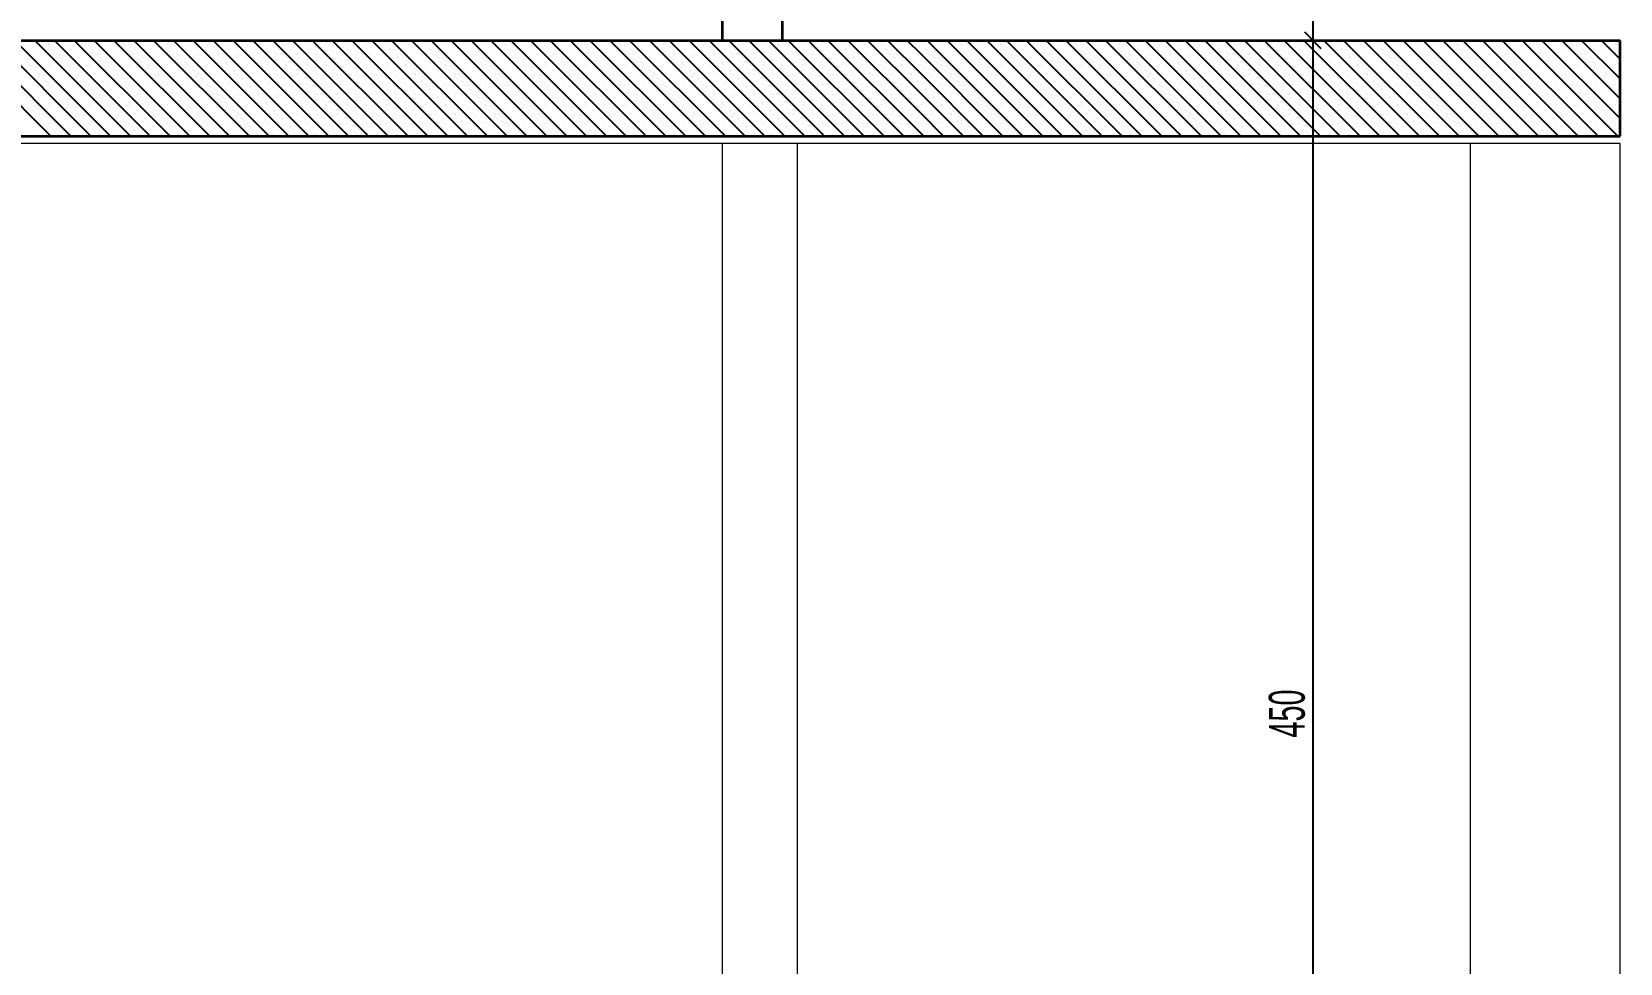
# Model space of a CAD drawing. Header units: inches. Extents: x -7543 to -822, y 102837 to 190349.
# Drawn here: x -828.7612 to -828.655, y 102836.7362 to 102836.7985 of the extents above; entities that cross this region are included whole.
import ezdxf

# ---------------------------------------------------------------- set-up
doc = ezdxf.new("R2010")
doc.units = ezdxf.units.IN
doc.header["$MEASUREMENT"] = 0
doc.layers.get('0').update_dxf_attribs({"lineweight": 25})
doc.layers.add('DUVAR', color=7, linetype='Continuous', lineweight=35, true_color=0xfc4642)
doc.layers.add('KAPI', color=7, linetype='Continuous', lineweight=18, true_color=0xffb360)
for name, color, linetype, lineweight in [('ICOL', 55, 'Continuous', 25), ('SIVA', 150, 'Continuous', 15), ('TARAMA', 8, 'Continuous', 25)]:
    doc.layers.add(name, color=color, linetype=linetype, lineweight=lineweight)
doc.styles.add('OLCU', font='tromand.shx', dxfattribs={"width": 0.6, "height": 12})

# ---------------------------------------------------------------- blocks, each defined once
blk = doc.blocks.new('_Oblique')
at = {"color": 0, "linetype": 'ByBlock', "lineweight": -2}
blk.add_line((-0.5, -0.5), (0.5, 0.5), dxfattribs=at)

msp = doc.modelspace()

# ---------------------------------------------------------------- linework, layer by layer
at = {"layer": 'DUVAR'}
for p, q in [((-828.71102, 102836.79788), (-828.71102, 102836.85148)), ((-828.71502, 102836.79788), (-828.71502, 102836.82487)), ((-828.83102, 102836.79788), (-828.71102, 102836.79788)), ((-828.71102, 102836.79788), (-828.65502, 102836.79788)), ((-828.65502, 102836.79148), (-828.65502, 102836.79788)), ((-828.83052, 102836.79148), (-828.65502, 102836.79148))]:
    msp.add_line(p, q, dxfattribs=at)
at = {"layer": 'ICOL'}
for p, q in [((-828.67557, 102836.85788), (-828.67557, 102836.79788)), ((-828.67557, 102836.79788), (-828.67557, 102836.70788))]:
    msp.add_line(p, q, dxfattribs=at)
at = {"layer": 'ICOL', "color": 53}
msp.add_line((-828.67608, 102836.79788), (-828.67641, 102836.79788), dxfattribs=at)
msp.add_line((-828.67608, 102836.79788), (-828.67641, 102836.79788), dxfattribs=at)
at = {"layer": 'KAPI'}
for p, q in [((-828.71502, 102836.70848), (-828.71502, 102836.79098)), ((-828.71002, 102836.70848), (-828.71002, 102836.79098)), ((-828.66502, 102836.70848), (-828.66502, 102836.79098)), ((-828.65502, 102836.70848), (-828.65502, 102836.79098))]:
    msp.add_line(p, q, dxfattribs=at)
at = {"layer": 'SIVA'}
msp.add_line((-828.65502, 102836.79098), (-828.82502, 102836.79098), dxfattribs=at)
at = {"layer": 'TARAMA'}
for p, q in [((-828.75992, 102836.79148), (-828.76632, 102836.79788)), ((-828.75859, 102836.79148), (-828.76499, 102836.79788)), ((-828.75726, 102836.79148), (-828.76366, 102836.79788)), ((-828.75594, 102836.79148), (-828.76234, 102836.79788)), ((-828.75461, 102836.79148), (-828.76101, 102836.79788)), ((-828.76072, 102836.79693), (-828.76072, 102836.79693)), ((-828.76006, 102836.79759), (-828.76006, 102836.79759)), ((-828.75329, 102836.79148), (-828.75969, 102836.79788)), ((-828.75939, 102836.79693), (-828.75939, 102836.79693)), ((-828.75873, 102836.79759), (-828.75873, 102836.79759)), ((-828.75196, 102836.79148), (-828.75836, 102836.79788)), ((-828.75807, 102836.79693), (-828.75807, 102836.79693)), ((-828.7574, 102836.79759), (-828.7574, 102836.79759)), ((-828.75063, 102836.79148), (-828.75703, 102836.79788)), ((-828.75674, 102836.79693), (-828.75674, 102836.79693)), ((-828.75608, 102836.79759), (-828.75608, 102836.79759)), ((-828.74931, 102836.79148), (-828.75571, 102836.79788)), ((-828.75541, 102836.79693), (-828.75541, 102836.79693)), ((-828.75475, 102836.79759), (-828.75475, 102836.79759)), ((-828.74798, 102836.79148), (-828.75438, 102836.79788)), ((-828.75409, 102836.79693), (-828.75409, 102836.79693)), ((-828.75343, 102836.79759), (-828.75343, 102836.79759)), ((-828.74666, 102836.79148), (-828.75306, 102836.79788)), ((-828.75276, 102836.79693), (-828.75276, 102836.79693)), ((-828.7521, 102836.79759), (-828.7521, 102836.79759)), ((-828.74533, 102836.79148), (-828.75173, 102836.79788)), ((-828.75144, 102836.79693), (-828.75144, 102836.79693)), ((-828.75077, 102836.79759), (-828.75077, 102836.79759)), ((-828.74401, 102836.79148), (-828.75041, 102836.79788)), ((-828.75011, 102836.79693), (-828.75011, 102836.79693)), ((-828.74945, 102836.79759), (-828.74945, 102836.79759)), ((-828.74268, 102836.79148), (-828.74908, 102836.79788)), ((-828.74879, 102836.79693), (-828.74879, 102836.79693)), ((-828.74812, 102836.79759), (-828.74812, 102836.79759)), ((-828.74135, 102836.79148), (-828.74775, 102836.79788)), ((-828.74746, 102836.79693), (-828.74746, 102836.79693)), ((-828.7468, 102836.79759), (-828.7468, 102836.79759)), ((-828.74003, 102836.79148), (-828.74643, 102836.79788)), ((-828.74613, 102836.79693), (-828.74613, 102836.79693)), ((-828.74547, 102836.79759), (-828.74547, 102836.79759)), ((-828.7387, 102836.79148), (-828.7451, 102836.79788)), ((-828.74481, 102836.79693), (-828.74481, 102836.79693)), ((-828.74415, 102836.79759), (-828.74415, 102836.79759)), ((-828.73738, 102836.79148), (-828.74378, 102836.79788)), ((-828.74348, 102836.79693), (-828.74348, 102836.79693)), ((-828.74282, 102836.79759), (-828.74282, 102836.79759)), ((-828.73605, 102836.79148), (-828.74245, 102836.79788)), ((-828.74216, 102836.79693), (-828.74216, 102836.79693)), ((-828.74149, 102836.79759), (-828.74149, 102836.79759)), ((-828.73472, 102836.79148), (-828.74112, 102836.79788)), ((-828.74083, 102836.79693), (-828.74083, 102836.79693)), ((-828.74017, 102836.79759), (-828.74017, 102836.79759)), ((-828.7334, 102836.79148), (-828.7398, 102836.79788)), ((-828.7395, 102836.79693), (-828.7395, 102836.79693)), ((-828.73884, 102836.79759), (-828.73884, 102836.79759)), ((-828.73207, 102836.79148), (-828.73847, 102836.79788)), ((-828.73818, 102836.79693), (-828.73818, 102836.79693)), ((-828.73752, 102836.79759), (-828.73752, 102836.79759)), ((-828.73075, 102836.79148), (-828.73715, 102836.79788)), ((-828.73685, 102836.79693), (-828.73685, 102836.79693)), ((-828.73619, 102836.79759), (-828.73619, 102836.79759)), ((-828.72942, 102836.79148), (-828.73582, 102836.79788)), ((-828.73553, 102836.79693), (-828.73553, 102836.79693)), ((-828.73486, 102836.79759), (-828.73486, 102836.79759)), ((-828.7281, 102836.79148), (-828.7345, 102836.79788)), ((-828.7342, 102836.79693), (-828.7342, 102836.79693)), ((-828.73354, 102836.79759), (-828.73354, 102836.79759)), ((-828.72677, 102836.79148), (-828.73317, 102836.79788)), ((-828.73288, 102836.79693), (-828.73288, 102836.79693)), ((-828.73221, 102836.79759), (-828.73221, 102836.79759)), ((-828.72544, 102836.79148), (-828.73184, 102836.79788)), ((-828.73155, 102836.79693), (-828.73155, 102836.79693)), ((-828.73089, 102836.79759), (-828.73089, 102836.79759)), ((-828.72412, 102836.79148), (-828.73052, 102836.79788)), ((-828.73022, 102836.79693), (-828.73022, 102836.79693)), ((-828.72956, 102836.79759), (-828.72956, 102836.79759)), ((-828.72279, 102836.79148), (-828.72919, 102836.79788)), ((-828.7289, 102836.79693), (-828.7289, 102836.79693)), ((-828.72824, 102836.79759), (-828.72824, 102836.79759)), ((-828.72147, 102836.79148), (-828.72787, 102836.79788)), ((-828.72757, 102836.79693), (-828.72757, 102836.79693)), ((-828.72691, 102836.79759), (-828.72691, 102836.79759)), ((-828.72014, 102836.79148), (-828.72654, 102836.79788)), ((-828.72625, 102836.79693), (-828.72625, 102836.79693)), ((-828.72558, 102836.79759), (-828.72558, 102836.79759)), ((-828.71881, 102836.79148), (-828.72521, 102836.79788)), ((-828.72492, 102836.79693), (-828.72492, 102836.79693)), ((-828.72426, 102836.79759), (-828.72426, 102836.79759)), ((-828.71749, 102836.79148), (-828.72389, 102836.79788)), ((-828.72359, 102836.79693), (-828.72359, 102836.79693)), ((-828.72293, 102836.79759), (-828.72293, 102836.79759)), ((-828.71616, 102836.79148), (-828.72256, 102836.79788)), ((-828.72227, 102836.79693), (-828.72227, 102836.79693)), ((-828.72161, 102836.79759), (-828.72161, 102836.79759)), ((-828.71484, 102836.79148), (-828.72124, 102836.79788)), ((-828.72094, 102836.79693), (-828.72094, 102836.79693)), ((-828.72028, 102836.79759), (-828.72028, 102836.79759)), ((-828.71351, 102836.79148), (-828.71991, 102836.79788)), ((-828.71962, 102836.79693), (-828.71962, 102836.79693)), ((-828.71895, 102836.79759), (-828.71895, 102836.79759)), ((-828.71219, 102836.79148), (-828.71859, 102836.79788)), ((-828.71829, 102836.79693), (-828.71829, 102836.79693)), ((-828.71763, 102836.79759), (-828.71763, 102836.79759)), ((-828.71086, 102836.79148), (-828.71726, 102836.79788)), ((-828.71697, 102836.79693), (-828.71697, 102836.79693)), ((-828.7163, 102836.79759), (-828.7163, 102836.79759)), ((-828.70953, 102836.79148), (-828.71593, 102836.79788)), ((-828.71564, 102836.79693), (-828.71564, 102836.79693)), ((-828.71498, 102836.79759), (-828.71498, 102836.79759)), ((-828.70821, 102836.79148), (-828.71461, 102836.79788)), ((-828.71431, 102836.79693), (-828.71431, 102836.79693)), ((-828.71365, 102836.79759), (-828.71365, 102836.79759)), ((-828.70688, 102836.79148), (-828.71328, 102836.79788)), ((-828.71299, 102836.79693), (-828.71299, 102836.79693)), ((-828.71233, 102836.79759), (-828.71233, 102836.79759)), ((-828.70556, 102836.79148), (-828.71196, 102836.79788)), ((-828.71166, 102836.79693), (-828.71166, 102836.79693)), ((-828.711, 102836.79759), (-828.711, 102836.79759)), ((-828.70423, 102836.79148), (-828.71063, 102836.79788)), ((-828.71034, 102836.79693), (-828.71034, 102836.79693)), ((-828.70967, 102836.79759), (-828.70967, 102836.79759)), ((-828.7029, 102836.79148), (-828.7093, 102836.79788)), ((-828.70901, 102836.79693), (-828.70901, 102836.79693)), ((-828.70835, 102836.79759), (-828.70835, 102836.79759)), ((-828.70173, 102836.79163), (-828.70798, 102836.79788)), ((-828.70768, 102836.79693), (-828.70768, 102836.79693)), ((-828.70702, 102836.79759), (-828.70702, 102836.79759)), ((-828.70173, 102836.79296), (-828.70665, 102836.79788)), ((-828.70636, 102836.79693), (-828.70636, 102836.79693)), ((-828.7057, 102836.79759), (-828.7057, 102836.79759)), ((-828.70173, 102836.79429), (-828.70533, 102836.79788)), ((-828.70503, 102836.79693), (-828.70503, 102836.79693)), ((-828.70437, 102836.79759), (-828.70437, 102836.79759)), ((-828.70173, 102836.79561), (-828.704, 102836.79788)), ((-828.70371, 102836.79693), (-828.70371, 102836.79693)), ((-828.70304, 102836.79759), (-828.70304, 102836.79759)), ((-828.70173, 102836.79694), (-828.70268, 102836.79788)), ((-828.70238, 102836.79693), (-828.70238, 102836.79693)), ((-828.69628, 102836.79148), (-828.70173, 102836.79694)), ((-828.70172, 102836.79759), (-828.70172, 102836.79759)), ((-828.69495, 102836.79148), (-828.70135, 102836.79788)), ((-828.70106, 102836.79693), (-828.70106, 102836.79693)), ((-828.70039, 102836.79759), (-828.70039, 102836.79759)), ((-828.69362, 102836.79148), (-828.70002, 102836.79788)), ((-828.69973, 102836.79693), (-828.69973, 102836.79693)), ((-828.69907, 102836.79759), (-828.69907, 102836.79759)), ((-828.6923, 102836.79148), (-828.6987, 102836.79788)), ((-828.6984, 102836.79693), (-828.6984, 102836.79693)), ((-828.69774, 102836.79759), (-828.69774, 102836.79759)), ((-828.69097, 102836.79148), (-828.69737, 102836.79788)), ((-828.69708, 102836.79693), (-828.69708, 102836.79693)), ((-828.69642, 102836.79759), (-828.69642, 102836.79759)), ((-828.68965, 102836.79148), (-828.69605, 102836.79788)), ((-828.69575, 102836.79693), (-828.69575, 102836.79693)), ((-828.69509, 102836.79759), (-828.69509, 102836.79759)), ((-828.68832, 102836.79148), (-828.69472, 102836.79788)), ((-828.69443, 102836.79693), (-828.69443, 102836.79693)), ((-828.69376, 102836.79759), (-828.69376, 102836.79759)), ((-828.68699, 102836.79148), (-828.69339, 102836.79788)), ((-828.6931, 102836.79693), (-828.6931, 102836.79693)), ((-828.69244, 102836.79759), (-828.69244, 102836.79759)), ((-828.68567, 102836.79148), (-828.69207, 102836.79788)), ((-828.69178, 102836.79693), (-828.69178, 102836.79693)), ((-828.69111, 102836.79759), (-828.69111, 102836.79759)), ((-828.68434, 102836.79148), (-828.69074, 102836.79788)), ((-828.69045, 102836.79693), (-828.69045, 102836.79693)), ((-828.68979, 102836.79759), (-828.68979, 102836.79759)), ((-828.68302, 102836.79148), (-828.68942, 102836.79788)), ((-828.68912, 102836.79693), (-828.68912, 102836.79693)), ((-828.68846, 102836.79759), (-828.68846, 102836.79759)), ((-828.68169, 102836.79148), (-828.68809, 102836.79788)), ((-828.6878, 102836.79693), (-828.6878, 102836.79693)), ((-828.68713, 102836.79759), (-828.68713, 102836.79759)), ((-828.68037, 102836.79148), (-828.68677, 102836.79788)), ((-828.68647, 102836.79693), (-828.68647, 102836.79693)), ((-828.68581, 102836.79759), (-828.68581, 102836.79759)), ((-828.67904, 102836.79148), (-828.68544, 102836.79788)), ((-828.68515, 102836.79693), (-828.68515, 102836.79693)), ((-828.68448, 102836.79759), (-828.68448, 102836.79759)), ((-828.67771, 102836.79148), (-828.68411, 102836.79788)), ((-828.68382, 102836.79693), (-828.68382, 102836.79693)), ((-828.68316, 102836.79759), (-828.68316, 102836.79759)), ((-828.67639, 102836.79148), (-828.68279, 102836.79788)), ((-828.68249, 102836.79693), (-828.68249, 102836.79693)), ((-828.68183, 102836.79759), (-828.68183, 102836.79759)), ((-828.67506, 102836.79148), (-828.68146, 102836.79788)), ((-828.68117, 102836.79693), (-828.68117, 102836.79693)), ((-828.68051, 102836.79759), (-828.68051, 102836.79759)), ((-828.67374, 102836.79148), (-828.68014, 102836.79788)), ((-828.67984, 102836.79693), (-828.67984, 102836.79693)), ((-828.67918, 102836.79759), (-828.67918, 102836.79759)), ((-828.67241, 102836.79148), (-828.67881, 102836.79788)), ((-828.67852, 102836.79693), (-828.67852, 102836.79693)), ((-828.67785, 102836.79759), (-828.67785, 102836.79759)), ((-828.67109, 102836.79148), (-828.67749, 102836.79788)), ((-828.67719, 102836.79693), (-828.67719, 102836.79693)), ((-828.67653, 102836.79759), (-828.67653, 102836.79759)), ((-828.66976, 102836.79148), (-828.67616, 102836.79788)), ((-828.67587, 102836.79693), (-828.67587, 102836.79693)), ((-828.6752, 102836.79759), (-828.6752, 102836.79759)), ((-828.66843, 102836.79148), (-828.67483, 102836.79788)), ((-828.67454, 102836.79693), (-828.67454, 102836.79693)), ((-828.67388, 102836.79759), (-828.67388, 102836.79759)), ((-828.66711, 102836.79148), (-828.67351, 102836.79788)), ((-828.67321, 102836.79693), (-828.67321, 102836.79693)), ((-828.67255, 102836.79759), (-828.67255, 102836.79759)), ((-828.66578, 102836.79148), (-828.67218, 102836.79788)), ((-828.67189, 102836.79693), (-828.67189, 102836.79693)), ((-828.67122, 102836.79759), (-828.67122, 102836.79759)), ((-828.66446, 102836.79148), (-828.67086, 102836.79788)), ((-828.67056, 102836.79693), (-828.67056, 102836.79693)), ((-828.6699, 102836.79759), (-828.6699, 102836.79759)), ((-828.66313, 102836.79148), (-828.66953, 102836.79788)), ((-828.66924, 102836.79693), (-828.66924, 102836.79693)), ((-828.66857, 102836.79759), (-828.66857, 102836.79759)), ((-828.6618, 102836.79148), (-828.6682, 102836.79788)), ((-828.66791, 102836.79693), (-828.66791, 102836.79693)), ((-828.66725, 102836.79759), (-828.66725, 102836.79759)), ((-828.66048, 102836.79148), (-828.66688, 102836.79788)), ((-828.66658, 102836.79693), (-828.66658, 102836.79693)), ((-828.66592, 102836.79759), (-828.66592, 102836.79759)), ((-828.65915, 102836.79148), (-828.66555, 102836.79788)), ((-828.66526, 102836.79693), (-828.66526, 102836.79693)), ((-828.6646, 102836.79759), (-828.6646, 102836.79759)), ((-828.65783, 102836.79148), (-828.66423, 102836.79788)), ((-828.66393, 102836.79693), (-828.66393, 102836.79693)), ((-828.66327, 102836.79759), (-828.66327, 102836.79759)), ((-828.6565, 102836.79148), (-828.6629, 102836.79788)), ((-828.66261, 102836.79693), (-828.66261, 102836.79693)), ((-828.66194, 102836.79759), (-828.66194, 102836.79759)), ((-828.65518, 102836.79148), (-828.66158, 102836.79788)), ((-828.66128, 102836.79693), (-828.66128, 102836.79693)), ((-828.66062, 102836.79759), (-828.66062, 102836.79759)), ((-828.65502, 102836.79265), (-828.66025, 102836.79788)), ((-828.65996, 102836.79693), (-828.65996, 102836.79693)), ((-828.65929, 102836.79759), (-828.65929, 102836.79759)), ((-828.65502, 102836.79398), (-828.65892, 102836.79788)), ((-828.65863, 102836.79693), (-828.65863, 102836.79693)), ((-828.65797, 102836.79759), (-828.65797, 102836.79759)), ((-828.65502, 102836.7953), (-828.6576, 102836.79788)), ((-828.6573, 102836.79693), (-828.6573, 102836.79693)), ((-828.65664, 102836.79759), (-828.65664, 102836.79759)), ((-828.65502, 102836.79663), (-828.65627, 102836.79788)), ((-828.65598, 102836.79693), (-828.65598, 102836.79693)), ((-828.65531, 102836.79759), (-828.65531, 102836.79759)), ((-828.76006, 102836.79626), (-828.76006, 102836.79626)), ((-828.75873, 102836.79626), (-828.75873, 102836.79626)), ((-828.7574, 102836.79626), (-828.7574, 102836.79626)), ((-828.75608, 102836.79626), (-828.75608, 102836.79626)), ((-828.75475, 102836.79626), (-828.75475, 102836.79626)), ((-828.75343, 102836.79626), (-828.75343, 102836.79626)), ((-828.7521, 102836.79626), (-828.7521, 102836.79626)), ((-828.75077, 102836.79626), (-828.75077, 102836.79626)), ((-828.74945, 102836.79626), (-828.74945, 102836.79626)), ((-828.74812, 102836.79626), (-828.74812, 102836.79626)), ((-828.7468, 102836.79626), (-828.7468, 102836.79626)), ((-828.74547, 102836.79626), (-828.74547, 102836.79626)), ((-828.74415, 102836.79626), (-828.74415, 102836.79626)), ((-828.74282, 102836.79626), (-828.74282, 102836.79626)), ((-828.74149, 102836.79626), (-828.74149, 102836.79626)), ((-828.74017, 102836.79626), (-828.74017, 102836.79626)), ((-828.73884, 102836.79626), (-828.73884, 102836.79626)), ((-828.73752, 102836.79626), (-828.73752, 102836.79626)), ((-828.73619, 102836.79626), (-828.73619, 102836.79626)), ((-828.73486, 102836.79626), (-828.73486, 102836.79626)), ((-828.73354, 102836.79626), (-828.73354, 102836.79626)), ((-828.73221, 102836.79626), (-828.73221, 102836.79626)), ((-828.73089, 102836.79626), (-828.73089, 102836.79626)), ((-828.72956, 102836.79626), (-828.72956, 102836.79626)), ((-828.72824, 102836.79626), (-828.72824, 102836.79626)), ((-828.72691, 102836.79626), (-828.72691, 102836.79626)), ((-828.72558, 102836.79626), (-828.72558, 102836.79626)), ((-828.72426, 102836.79626), (-828.72426, 102836.79626)), ((-828.72293, 102836.79626), (-828.72293, 102836.79626)), ((-828.72161, 102836.79626), (-828.72161, 102836.79626)), ((-828.72028, 102836.79626), (-828.72028, 102836.79626)), ((-828.71895, 102836.79626), (-828.71895, 102836.79626)), ((-828.71763, 102836.79626), (-828.71763, 102836.79626)), ((-828.7163, 102836.79626), (-828.7163, 102836.79626)), ((-828.71498, 102836.79626), (-828.71498, 102836.79626)), ((-828.71365, 102836.79626), (-828.71365, 102836.79626)), ((-828.71233, 102836.79626), (-828.71233, 102836.79626)), ((-828.711, 102836.79626), (-828.711, 102836.79626)), ((-828.70967, 102836.79626), (-828.70967, 102836.79626)), ((-828.70835, 102836.79626), (-828.70835, 102836.79626)), ((-828.70702, 102836.79626), (-828.70702, 102836.79626)), ((-828.7057, 102836.79626), (-828.7057, 102836.79626)), ((-828.70437, 102836.79626), (-828.70437, 102836.79626)), ((-828.70304, 102836.79626), (-828.70304, 102836.79626)), ((-828.70172, 102836.79626), (-828.70172, 102836.79626)), ((-828.70039, 102836.79626), (-828.70039, 102836.79626)), ((-828.69907, 102836.79626), (-828.69907, 102836.79626)), ((-828.69774, 102836.79626), (-828.69774, 102836.79626)), ((-828.69642, 102836.79626), (-828.69642, 102836.79626)), ((-828.69509, 102836.79626), (-828.69509, 102836.79626)), ((-828.69376, 102836.79626), (-828.69376, 102836.79626)), ((-828.69244, 102836.79626), (-828.69244, 102836.79626)), ((-828.69111, 102836.79626), (-828.69111, 102836.79626)), ((-828.68979, 102836.79626), (-828.68979, 102836.79626)), ((-828.68846, 102836.79626), (-828.68846, 102836.79626)), ((-828.68713, 102836.79626), (-828.68713, 102836.79626)), ((-828.68581, 102836.79626), (-828.68581, 102836.79626)), ((-828.68448, 102836.79626), (-828.68448, 102836.79626)), ((-828.68316, 102836.79626), (-828.68316, 102836.79626)), ((-828.68183, 102836.79626), (-828.68183, 102836.79626)), ((-828.68051, 102836.79626), (-828.68051, 102836.79626)), ((-828.67918, 102836.79626), (-828.67918, 102836.79626)), ((-828.67785, 102836.79626), (-828.67785, 102836.79626)), ((-828.67653, 102836.79626), (-828.67653, 102836.79626)), ((-828.6752, 102836.79626), (-828.6752, 102836.79626)), ((-828.67388, 102836.79626), (-828.67388, 102836.79626)), ((-828.67255, 102836.79626), (-828.67255, 102836.79626)), ((-828.67122, 102836.79626), (-828.67122, 102836.79626)), ((-828.6699, 102836.79626), (-828.6699, 102836.79626)), ((-828.66857, 102836.79626), (-828.66857, 102836.79626)), ((-828.66725, 102836.79626), (-828.66725, 102836.79626)), ((-828.66592, 102836.79626), (-828.66592, 102836.79626)), ((-828.6646, 102836.79626), (-828.6646, 102836.79626)), ((-828.66327, 102836.79626), (-828.66327, 102836.79626)), ((-828.66194, 102836.79626), (-828.66194, 102836.79626)), ((-828.66062, 102836.79626), (-828.66062, 102836.79626)), ((-828.65929, 102836.79626), (-828.65929, 102836.79626)), ((-828.65797, 102836.79626), (-828.65797, 102836.79626)), ((-828.65664, 102836.79626), (-828.65664, 102836.79626)), ((-828.65531, 102836.79626), (-828.65531, 102836.79626)), ((-828.76072, 102836.7956), (-828.76072, 102836.7956)), ((-828.76006, 102836.79494), (-828.76006, 102836.79494)), ((-828.75939, 102836.7956), (-828.75939, 102836.7956)), ((-828.75873, 102836.79494), (-828.75873, 102836.79494)), ((-828.75807, 102836.7956), (-828.75807, 102836.7956)), ((-828.7574, 102836.79494), (-828.7574, 102836.79494)), ((-828.75674, 102836.7956), (-828.75674, 102836.7956)), ((-828.75608, 102836.79494), (-828.75608, 102836.79494)), ((-828.75541, 102836.7956), (-828.75541, 102836.7956)), ((-828.75475, 102836.79494), (-828.75475, 102836.79494)), ((-828.75409, 102836.7956), (-828.75409, 102836.7956)), ((-828.75343, 102836.79494), (-828.75343, 102836.79494)), ((-828.75276, 102836.7956), (-828.75276, 102836.7956)), ((-828.7521, 102836.79494), (-828.7521, 102836.79494)), ((-828.75144, 102836.7956), (-828.75144, 102836.7956)), ((-828.75077, 102836.79494), (-828.75077, 102836.79494)), ((-828.75011, 102836.7956), (-828.75011, 102836.7956)), ((-828.74945, 102836.79494), (-828.74945, 102836.79494)), ((-828.74879, 102836.7956), (-828.74879, 102836.7956)), ((-828.74812, 102836.79494), (-828.74812, 102836.79494)), ((-828.74746, 102836.7956), (-828.74746, 102836.7956)), ((-828.7468, 102836.79494), (-828.7468, 102836.79494)), ((-828.74613, 102836.7956), (-828.74613, 102836.7956)), ((-828.74547, 102836.79494), (-828.74547, 102836.79494)), ((-828.74481, 102836.7956), (-828.74481, 102836.7956)), ((-828.74415, 102836.79494), (-828.74415, 102836.79494)), ((-828.74348, 102836.7956), (-828.74348, 102836.7956)), ((-828.74282, 102836.79494), (-828.74282, 102836.79494)), ((-828.74216, 102836.7956), (-828.74216, 102836.7956)), ((-828.74149, 102836.79494), (-828.74149, 102836.79494)), ((-828.74083, 102836.7956), (-828.74083, 102836.7956)), ((-828.74017, 102836.79494), (-828.74017, 102836.79494)), ((-828.7395, 102836.7956), (-828.7395, 102836.7956)), ((-828.73884, 102836.79494), (-828.73884, 102836.79494)), ((-828.73818, 102836.7956), (-828.73818, 102836.7956)), ((-828.73752, 102836.79494), (-828.73752, 102836.79494)), ((-828.73685, 102836.7956), (-828.73685, 102836.7956)), ((-828.73619, 102836.79494), (-828.73619, 102836.79494)), ((-828.73553, 102836.7956), (-828.73553, 102836.7956)), ((-828.73486, 102836.79494), (-828.73486, 102836.79494)), ((-828.7342, 102836.7956), (-828.7342, 102836.7956)), ((-828.73354, 102836.79494), (-828.73354, 102836.79494)), ((-828.73288, 102836.7956), (-828.73288, 102836.7956)), ((-828.73221, 102836.79494), (-828.73221, 102836.79494)), ((-828.73155, 102836.7956), (-828.73155, 102836.7956)), ((-828.73089, 102836.79494), (-828.73089, 102836.79494)), ((-828.73022, 102836.7956), (-828.73022, 102836.7956)), ((-828.72956, 102836.79494), (-828.72956, 102836.79494)), ((-828.7289, 102836.7956), (-828.7289, 102836.7956)), ((-828.72824, 102836.79494), (-828.72824, 102836.79494)), ((-828.72757, 102836.7956), (-828.72757, 102836.7956)), ((-828.72691, 102836.79494), (-828.72691, 102836.79494)), ((-828.72625, 102836.7956), (-828.72625, 102836.7956)), ((-828.72558, 102836.79494), (-828.72558, 102836.79494)), ((-828.72492, 102836.7956), (-828.72492, 102836.7956)), ((-828.72426, 102836.79494), (-828.72426, 102836.79494)), ((-828.72359, 102836.7956), (-828.72359, 102836.7956)), ((-828.72293, 102836.79494), (-828.72293, 102836.79494)), ((-828.72227, 102836.7956), (-828.72227, 102836.7956)), ((-828.72161, 102836.79494), (-828.72161, 102836.79494)), ((-828.72094, 102836.7956), (-828.72094, 102836.7956)), ((-828.72028, 102836.79494), (-828.72028, 102836.79494)), ((-828.71962, 102836.7956), (-828.71962, 102836.7956)), ((-828.71895, 102836.79494), (-828.71895, 102836.79494)), ((-828.71829, 102836.7956), (-828.71829, 102836.7956)), ((-828.71763, 102836.79494), (-828.71763, 102836.79494)), ((-828.71697, 102836.7956), (-828.71697, 102836.7956)), ((-828.7163, 102836.79494), (-828.7163, 102836.79494)), ((-828.71564, 102836.7956), (-828.71564, 102836.7956)), ((-828.71498, 102836.79494), (-828.71498, 102836.79494)), ((-828.71431, 102836.7956), (-828.71431, 102836.7956)), ((-828.71365, 102836.79494), (-828.71365, 102836.79494)), ((-828.71299, 102836.7956), (-828.71299, 102836.7956)), ((-828.71233, 102836.79494), (-828.71233, 102836.79494)), ((-828.71166, 102836.7956), (-828.71166, 102836.7956)), ((-828.711, 102836.79494), (-828.711, 102836.79494)), ((-828.71034, 102836.7956), (-828.71034, 102836.7956)), ((-828.70967, 102836.79494), (-828.70967, 102836.79494)), ((-828.70901, 102836.7956), (-828.70901, 102836.7956)), ((-828.70835, 102836.79494), (-828.70835, 102836.79494)), ((-828.70768, 102836.7956), (-828.70768, 102836.7956)), ((-828.70702, 102836.79494), (-828.70702, 102836.79494)), ((-828.70636, 102836.7956), (-828.70636, 102836.7956)), ((-828.7057, 102836.79494), (-828.7057, 102836.79494)), ((-828.70503, 102836.7956), (-828.70503, 102836.7956)), ((-828.70437, 102836.79494), (-828.70437, 102836.79494)), ((-828.70371, 102836.7956), (-828.70371, 102836.7956)), ((-828.70304, 102836.79494), (-828.70304, 102836.79494)), ((-828.70238, 102836.7956), (-828.70238, 102836.7956)), ((-828.6976, 102836.79148), (-828.70173, 102836.79561)), ((-828.70172, 102836.79494), (-828.70172, 102836.79494)), ((-828.70106, 102836.7956), (-828.70106, 102836.7956)), ((-828.70039, 102836.79494), (-828.70039, 102836.79494)), ((-828.69973, 102836.7956), (-828.69973, 102836.7956)), ((-828.69907, 102836.79494), (-828.69907, 102836.79494)), ((-828.6984, 102836.7956), (-828.6984, 102836.7956)), ((-828.69774, 102836.79494), (-828.69774, 102836.79494)), ((-828.69708, 102836.7956), (-828.69708, 102836.7956)), ((-828.69642, 102836.79494), (-828.69642, 102836.79494)), ((-828.69575, 102836.7956), (-828.69575, 102836.7956)), ((-828.69509, 102836.79494), (-828.69509, 102836.79494)), ((-828.69443, 102836.7956), (-828.69443, 102836.7956)), ((-828.69376, 102836.79494), (-828.69376, 102836.79494)), ((-828.6931, 102836.7956), (-828.6931, 102836.7956)), ((-828.69244, 102836.79494), (-828.69244, 102836.79494)), ((-828.69178, 102836.7956), (-828.69178, 102836.7956)), ((-828.69111, 102836.79494), (-828.69111, 102836.79494)), ((-828.69045, 102836.7956), (-828.69045, 102836.7956)), ((-828.68979, 102836.79494), (-828.68979, 102836.79494)), ((-828.68912, 102836.7956), (-828.68912, 102836.7956)), ((-828.68846, 102836.79494), (-828.68846, 102836.79494)), ((-828.6878, 102836.7956), (-828.6878, 102836.7956)), ((-828.68713, 102836.79494), (-828.68713, 102836.79494)), ((-828.68647, 102836.7956), (-828.68647, 102836.7956)), ((-828.68581, 102836.79494), (-828.68581, 102836.79494)), ((-828.68515, 102836.7956), (-828.68515, 102836.7956)), ((-828.68448, 102836.79494), (-828.68448, 102836.79494)), ((-828.68382, 102836.7956), (-828.68382, 102836.7956)), ((-828.68316, 102836.79494), (-828.68316, 102836.79494)), ((-828.68249, 102836.7956), (-828.68249, 102836.7956)), ((-828.68183, 102836.79494), (-828.68183, 102836.79494)), ((-828.68117, 102836.7956), (-828.68117, 102836.7956)), ((-828.68051, 102836.79494), (-828.68051, 102836.79494)), ((-828.67984, 102836.7956), (-828.67984, 102836.7956)), ((-828.67918, 102836.79494), (-828.67918, 102836.79494)), ((-828.67852, 102836.7956), (-828.67852, 102836.7956)), ((-828.67785, 102836.79494), (-828.67785, 102836.79494)), ((-828.67719, 102836.7956), (-828.67719, 102836.7956)), ((-828.67653, 102836.79494), (-828.67653, 102836.79494)), ((-828.67587, 102836.7956), (-828.67587, 102836.7956)), ((-828.6752, 102836.79494), (-828.6752, 102836.79494)), ((-828.67454, 102836.7956), (-828.67454, 102836.7956)), ((-828.67388, 102836.79494), (-828.67388, 102836.79494)), ((-828.67321, 102836.7956), (-828.67321, 102836.7956)), ((-828.67255, 102836.79494), (-828.67255, 102836.79494)), ((-828.67189, 102836.7956), (-828.67189, 102836.7956)), ((-828.67122, 102836.79494), (-828.67122, 102836.79494)), ((-828.67056, 102836.7956), (-828.67056, 102836.7956)), ((-828.6699, 102836.79494), (-828.6699, 102836.79494)), ((-828.66924, 102836.7956), (-828.66924, 102836.7956)), ((-828.66857, 102836.79494), (-828.66857, 102836.79494)), ((-828.66791, 102836.7956), (-828.66791, 102836.7956)), ((-828.66725, 102836.79494), (-828.66725, 102836.79494)), ((-828.66658, 102836.7956), (-828.66658, 102836.7956)), ((-828.66592, 102836.79494), (-828.66592, 102836.79494)), ((-828.66526, 102836.7956), (-828.66526, 102836.7956)), ((-828.6646, 102836.79494), (-828.6646, 102836.79494)), ((-828.66393, 102836.7956), (-828.66393, 102836.7956)), ((-828.66327, 102836.79494), (-828.66327, 102836.79494)), ((-828.66261, 102836.7956), (-828.66261, 102836.7956)), ((-828.66194, 102836.79494), (-828.66194, 102836.79494)), ((-828.66128, 102836.7956), (-828.66128, 102836.7956)), ((-828.66062, 102836.79494), (-828.66062, 102836.79494)), ((-828.65996, 102836.7956), (-828.65996, 102836.7956)), ((-828.65929, 102836.79494), (-828.65929, 102836.79494)), ((-828.65863, 102836.7956), (-828.65863, 102836.7956)), ((-828.65797, 102836.79494), (-828.65797, 102836.79494)), ((-828.6573, 102836.7956), (-828.6573, 102836.7956)), ((-828.65664, 102836.79494), (-828.65664, 102836.79494)), ((-828.65598, 102836.7956), (-828.65598, 102836.7956)), ((-828.65531, 102836.79494), (-828.65531, 102836.79494)), ((-828.76072, 102836.79428), (-828.76072, 102836.79428)), ((-828.75939, 102836.79428), (-828.75939, 102836.79428)), ((-828.75807, 102836.79428), (-828.75807, 102836.79428)), ((-828.75674, 102836.79428), (-828.75674, 102836.79428)), ((-828.75541, 102836.79428), (-828.75541, 102836.79428)), ((-828.75409, 102836.79428), (-828.75409, 102836.79428)), ((-828.75276, 102836.79428), (-828.75276, 102836.79428)), ((-828.75144, 102836.79428), (-828.75144, 102836.79428)), ((-828.75011, 102836.79428), (-828.75011, 102836.79428)), ((-828.74879, 102836.79428), (-828.74879, 102836.79428)), ((-828.74746, 102836.79428), (-828.74746, 102836.79428)), ((-828.74613, 102836.79428), (-828.74613, 102836.79428)), ((-828.74481, 102836.79428), (-828.74481, 102836.79428)), ((-828.74348, 102836.79428), (-828.74348, 102836.79428)), ((-828.74216, 102836.79428), (-828.74216, 102836.79428)), ((-828.74083, 102836.79428), (-828.74083, 102836.79428)), ((-828.7395, 102836.79428), (-828.7395, 102836.79428)), ((-828.73818, 102836.79428), (-828.73818, 102836.79428)), ((-828.73685, 102836.79428), (-828.73685, 102836.79428)), ((-828.73553, 102836.79428), (-828.73553, 102836.79428)), ((-828.7342, 102836.79428), (-828.7342, 102836.79428)), ((-828.73288, 102836.79428), (-828.73288, 102836.79428)), ((-828.73155, 102836.79428), (-828.73155, 102836.79428)), ((-828.73022, 102836.79428), (-828.73022, 102836.79428)), ((-828.7289, 102836.79428), (-828.7289, 102836.79428)), ((-828.72757, 102836.79428), (-828.72757, 102836.79428)), ((-828.72625, 102836.79428), (-828.72625, 102836.79428)), ((-828.72492, 102836.79428), (-828.72492, 102836.79428)), ((-828.72359, 102836.79428), (-828.72359, 102836.79428)), ((-828.72227, 102836.79428), (-828.72227, 102836.79428)), ((-828.72094, 102836.79428), (-828.72094, 102836.79428)), ((-828.71962, 102836.79428), (-828.71962, 102836.79428)), ((-828.71829, 102836.79428), (-828.71829, 102836.79428)), ((-828.71697, 102836.79428), (-828.71697, 102836.79428)), ((-828.71564, 102836.79428), (-828.71564, 102836.79428)), ((-828.71431, 102836.79428), (-828.71431, 102836.79428)), ((-828.71299, 102836.79428), (-828.71299, 102836.79428)), ((-828.71166, 102836.79428), (-828.71166, 102836.79428)), ((-828.71034, 102836.79428), (-828.71034, 102836.79428)), ((-828.70901, 102836.79428), (-828.70901, 102836.79428)), ((-828.70768, 102836.79428), (-828.70768, 102836.79428)), ((-828.70636, 102836.79428), (-828.70636, 102836.79428)), ((-828.70503, 102836.79428), (-828.70503, 102836.79428)), ((-828.70371, 102836.79428), (-828.70371, 102836.79428)), ((-828.70238, 102836.79428), (-828.70238, 102836.79428)), ((-828.69893, 102836.79148), (-828.70173, 102836.79429)), ((-828.70106, 102836.79428), (-828.70106, 102836.79428)), ((-828.69973, 102836.79428), (-828.69973, 102836.79428)), ((-828.6984, 102836.79428), (-828.6984, 102836.79428)), ((-828.69708, 102836.79428), (-828.69708, 102836.79428)), ((-828.69575, 102836.79428), (-828.69575, 102836.79428)), ((-828.69443, 102836.79428), (-828.69443, 102836.79428)), ((-828.6931, 102836.79428), (-828.6931, 102836.79428)), ((-828.69178, 102836.79428), (-828.69178, 102836.79428)), ((-828.69045, 102836.79428), (-828.69045, 102836.79428)), ((-828.68912, 102836.79428), (-828.68912, 102836.79428)), ((-828.6878, 102836.79428), (-828.6878, 102836.79428)), ((-828.68647, 102836.79428), (-828.68647, 102836.79428)), ((-828.68515, 102836.79428), (-828.68515, 102836.79428)), ((-828.68382, 102836.79428), (-828.68382, 102836.79428)), ((-828.68249, 102836.79428), (-828.68249, 102836.79428)), ((-828.68117, 102836.79428), (-828.68117, 102836.79428)), ((-828.67984, 102836.79428), (-828.67984, 102836.79428)), ((-828.67852, 102836.79428), (-828.67852, 102836.79428)), ((-828.67719, 102836.79428), (-828.67719, 102836.79428)), ((-828.67587, 102836.79428), (-828.67587, 102836.79428)), ((-828.67454, 102836.79428), (-828.67454, 102836.79428)), ((-828.67321, 102836.79428), (-828.67321, 102836.79428)), ((-828.67189, 102836.79428), (-828.67189, 102836.79428)), ((-828.67056, 102836.79428), (-828.67056, 102836.79428)), ((-828.66924, 102836.79428), (-828.66924, 102836.79428)), ((-828.66791, 102836.79428), (-828.66791, 102836.79428)), ((-828.66658, 102836.79428), (-828.66658, 102836.79428)), ((-828.66526, 102836.79428), (-828.66526, 102836.79428)), ((-828.66393, 102836.79428), (-828.66393, 102836.79428)), ((-828.66261, 102836.79428), (-828.66261, 102836.79428)), ((-828.66128, 102836.79428), (-828.66128, 102836.79428)), ((-828.65996, 102836.79428), (-828.65996, 102836.79428)), ((-828.65863, 102836.79428), (-828.65863, 102836.79428)), ((-828.6573, 102836.79428), (-828.6573, 102836.79428)), ((-828.65598, 102836.79428), (-828.65598, 102836.79428)), ((-828.76072, 102836.79295), (-828.76072, 102836.79295)), ((-828.76006, 102836.79361), (-828.76006, 102836.79361)), ((-828.75939, 102836.79295), (-828.75939, 102836.79295)), ((-828.75873, 102836.79361), (-828.75873, 102836.79361)), ((-828.75807, 102836.79295), (-828.75807, 102836.79295)), ((-828.7574, 102836.79361), (-828.7574, 102836.79361)), ((-828.75674, 102836.79295), (-828.75674, 102836.79295)), ((-828.75608, 102836.79361), (-828.75608, 102836.79361)), ((-828.75541, 102836.79295), (-828.75541, 102836.79295)), ((-828.75475, 102836.79361), (-828.75475, 102836.79361)), ((-828.75409, 102836.79295), (-828.75409, 102836.79295)), ((-828.75343, 102836.79361), (-828.75343, 102836.79361)), ((-828.75276, 102836.79295), (-828.75276, 102836.79295)), ((-828.7521, 102836.79361), (-828.7521, 102836.79361)), ((-828.75144, 102836.79295), (-828.75144, 102836.79295)), ((-828.75077, 102836.79361), (-828.75077, 102836.79361)), ((-828.75011, 102836.79295), (-828.75011, 102836.79295)), ((-828.74945, 102836.79361), (-828.74945, 102836.79361)), ((-828.74879, 102836.79295), (-828.74879, 102836.79295)), ((-828.74812, 102836.79361), (-828.74812, 102836.79361)), ((-828.74746, 102836.79295), (-828.74746, 102836.79295)), ((-828.7468, 102836.79361), (-828.7468, 102836.79361)), ((-828.74613, 102836.79295), (-828.74613, 102836.79295)), ((-828.74547, 102836.79361), (-828.74547, 102836.79361)), ((-828.74481, 102836.79295), (-828.74481, 102836.79295)), ((-828.74415, 102836.79361), (-828.74415, 102836.79361)), ((-828.74348, 102836.79295), (-828.74348, 102836.79295)), ((-828.74282, 102836.79361), (-828.74282, 102836.79361)), ((-828.74216, 102836.79295), (-828.74216, 102836.79295)), ((-828.74149, 102836.79361), (-828.74149, 102836.79361)), ((-828.74083, 102836.79295), (-828.74083, 102836.79295)), ((-828.74017, 102836.79361), (-828.74017, 102836.79361)), ((-828.7395, 102836.79295), (-828.7395, 102836.79295)), ((-828.73884, 102836.79361), (-828.73884, 102836.79361)), ((-828.73818, 102836.79295), (-828.73818, 102836.79295)), ((-828.73752, 102836.79361), (-828.73752, 102836.79361)), ((-828.73685, 102836.79295), (-828.73685, 102836.79295)), ((-828.73619, 102836.79361), (-828.73619, 102836.79361)), ((-828.73553, 102836.79295), (-828.73553, 102836.79295)), ((-828.73486, 102836.79361), (-828.73486, 102836.79361)), ((-828.7342, 102836.79295), (-828.7342, 102836.79295)), ((-828.73354, 102836.79361), (-828.73354, 102836.79361)), ((-828.73288, 102836.79295), (-828.73288, 102836.79295)), ((-828.73221, 102836.79361), (-828.73221, 102836.79361)), ((-828.73155, 102836.79295), (-828.73155, 102836.79295)), ((-828.73089, 102836.79361), (-828.73089, 102836.79361)), ((-828.73022, 102836.79295), (-828.73022, 102836.79295)), ((-828.72956, 102836.79361), (-828.72956, 102836.79361)), ((-828.7289, 102836.79295), (-828.7289, 102836.79295)), ((-828.72824, 102836.79361), (-828.72824, 102836.79361)), ((-828.72757, 102836.79295), (-828.72757, 102836.79295)), ((-828.72691, 102836.79361), (-828.72691, 102836.79361)), ((-828.72625, 102836.79295), (-828.72625, 102836.79295)), ((-828.72558, 102836.79361), (-828.72558, 102836.79361)), ((-828.72492, 102836.79295), (-828.72492, 102836.79295)), ((-828.72426, 102836.79361), (-828.72426, 102836.79361)), ((-828.72359, 102836.79295), (-828.72359, 102836.79295)), ((-828.72293, 102836.79361), (-828.72293, 102836.79361)), ((-828.72227, 102836.79295), (-828.72227, 102836.79295)), ((-828.72161, 102836.79361), (-828.72161, 102836.79361)), ((-828.72094, 102836.79295), (-828.72094, 102836.79295)), ((-828.72028, 102836.79361), (-828.72028, 102836.79361)), ((-828.71962, 102836.79295), (-828.71962, 102836.79295)), ((-828.71895, 102836.79361), (-828.71895, 102836.79361)), ((-828.71829, 102836.79295), (-828.71829, 102836.79295)), ((-828.71763, 102836.79361), (-828.71763, 102836.79361)), ((-828.71697, 102836.79295), (-828.71697, 102836.79295)), ((-828.7163, 102836.79361), (-828.7163, 102836.79361)), ((-828.71564, 102836.79295), (-828.71564, 102836.79295)), ((-828.71498, 102836.79361), (-828.71498, 102836.79361)), ((-828.71431, 102836.79295), (-828.71431, 102836.79295)), ((-828.71365, 102836.79361), (-828.71365, 102836.79361)), ((-828.71299, 102836.79295), (-828.71299, 102836.79295)), ((-828.71233, 102836.79361), (-828.71233, 102836.79361)), ((-828.71166, 102836.79295), (-828.71166, 102836.79295)), ((-828.711, 102836.79361), (-828.711, 102836.79361)), ((-828.71034, 102836.79295), (-828.71034, 102836.79295)), ((-828.70967, 102836.79361), (-828.70967, 102836.79361)), ((-828.70901, 102836.79295), (-828.70901, 102836.79295)), ((-828.70835, 102836.79361), (-828.70835, 102836.79361)), ((-828.70768, 102836.79295), (-828.70768, 102836.79295)), ((-828.70702, 102836.79361), (-828.70702, 102836.79361)), ((-828.70636, 102836.79295), (-828.70636, 102836.79295)), ((-828.7057, 102836.79361), (-828.7057, 102836.79361)), ((-828.70503, 102836.79295), (-828.70503, 102836.79295)), ((-828.70437, 102836.79361), (-828.70437, 102836.79361)), ((-828.70371, 102836.79295), (-828.70371, 102836.79295)), ((-828.70304, 102836.79361), (-828.70304, 102836.79361)), ((-828.70238, 102836.79295), (-828.70238, 102836.79295)), ((-828.70025, 102836.79148), (-828.70173, 102836.79296)), ((-828.70172, 102836.79361), (-828.70172, 102836.79361)), ((-828.70106, 102836.79295), (-828.70106, 102836.79295)), ((-828.70039, 102836.79361), (-828.70039, 102836.79361)), ((-828.69973, 102836.79295), (-828.69973, 102836.79295)), ((-828.69907, 102836.79361), (-828.69907, 102836.79361)), ((-828.6984, 102836.79295), (-828.6984, 102836.79295)), ((-828.69774, 102836.79361), (-828.69774, 102836.79361)), ((-828.69708, 102836.79295), (-828.69708, 102836.79295)), ((-828.69642, 102836.79361), (-828.69642, 102836.79361)), ((-828.69575, 102836.79295), (-828.69575, 102836.79295)), ((-828.69509, 102836.79361), (-828.69509, 102836.79361)), ((-828.69443, 102836.79295), (-828.69443, 102836.79295)), ((-828.69376, 102836.79361), (-828.69376, 102836.79361)), ((-828.6931, 102836.79295), (-828.6931, 102836.79295)), ((-828.69244, 102836.79361), (-828.69244, 102836.79361)), ((-828.69178, 102836.79295), (-828.69178, 102836.79295)), ((-828.69111, 102836.79361), (-828.69111, 102836.79361)), ((-828.69045, 102836.79295), (-828.69045, 102836.79295)), ((-828.68979, 102836.79361), (-828.68979, 102836.79361)), ((-828.68912, 102836.79295), (-828.68912, 102836.79295)), ((-828.68846, 102836.79361), (-828.68846, 102836.79361)), ((-828.6878, 102836.79295), (-828.6878, 102836.79295)), ((-828.68713, 102836.79361), (-828.68713, 102836.79361)), ((-828.68647, 102836.79295), (-828.68647, 102836.79295)), ((-828.68581, 102836.79361), (-828.68581, 102836.79361)), ((-828.68515, 102836.79295), (-828.68515, 102836.79295)), ((-828.68448, 102836.79361), (-828.68448, 102836.79361)), ((-828.68382, 102836.79295), (-828.68382, 102836.79295)), ((-828.68316, 102836.79361), (-828.68316, 102836.79361)), ((-828.68249, 102836.79295), (-828.68249, 102836.79295)), ((-828.68183, 102836.79361), (-828.68183, 102836.79361)), ((-828.68117, 102836.79295), (-828.68117, 102836.79295)), ((-828.68051, 102836.79361), (-828.68051, 102836.79361)), ((-828.67984, 102836.79295), (-828.67984, 102836.79295)), ((-828.67918, 102836.79361), (-828.67918, 102836.79361)), ((-828.67852, 102836.79295), (-828.67852, 102836.79295)), ((-828.67785, 102836.79361), (-828.67785, 102836.79361)), ((-828.67719, 102836.79295), (-828.67719, 102836.79295)), ((-828.67653, 102836.79361), (-828.67653, 102836.79361)), ((-828.67587, 102836.79295), (-828.67587, 102836.79295)), ((-828.6752, 102836.79361), (-828.6752, 102836.79361)), ((-828.67454, 102836.79295), (-828.67454, 102836.79295)), ((-828.67388, 102836.79361), (-828.67388, 102836.79361)), ((-828.67321, 102836.79295), (-828.67321, 102836.79295)), ((-828.67255, 102836.79361), (-828.67255, 102836.79361)), ((-828.67189, 102836.79295), (-828.67189, 102836.79295)), ((-828.67122, 102836.79361), (-828.67122, 102836.79361)), ((-828.67056, 102836.79295), (-828.67056, 102836.79295)), ((-828.6699, 102836.79361), (-828.6699, 102836.79361)), ((-828.66924, 102836.79295), (-828.66924, 102836.79295)), ((-828.66857, 102836.79361), (-828.66857, 102836.79361)), ((-828.66791, 102836.79295), (-828.66791, 102836.79295)), ((-828.66725, 102836.79361), (-828.66725, 102836.79361)), ((-828.66658, 102836.79295), (-828.66658, 102836.79295)), ((-828.66592, 102836.79361), (-828.66592, 102836.79361)), ((-828.66526, 102836.79295), (-828.66526, 102836.79295)), ((-828.6646, 102836.79361), (-828.6646, 102836.79361)), ((-828.66393, 102836.79295), (-828.66393, 102836.79295)), ((-828.66327, 102836.79361), (-828.66327, 102836.79361)), ((-828.66261, 102836.79295), (-828.66261, 102836.79295)), ((-828.66194, 102836.79361), (-828.66194, 102836.79361)), ((-828.66128, 102836.79295), (-828.66128, 102836.79295)), ((-828.66062, 102836.79361), (-828.66062, 102836.79361)), ((-828.65996, 102836.79295), (-828.65996, 102836.79295)), ((-828.65929, 102836.79361), (-828.65929, 102836.79361)), ((-828.65863, 102836.79295), (-828.65863, 102836.79295)), ((-828.65797, 102836.79361), (-828.65797, 102836.79361)), ((-828.6573, 102836.79295), (-828.6573, 102836.79295)), ((-828.65664, 102836.79361), (-828.65664, 102836.79361)), ((-828.65598, 102836.79295), (-828.65598, 102836.79295)), ((-828.65531, 102836.79361), (-828.65531, 102836.79361)), ((-828.76072, 102836.79162), (-828.76072, 102836.79162)), ((-828.76006, 102836.79229), (-828.76006, 102836.79229)), ((-828.75939, 102836.79162), (-828.75939, 102836.79162)), ((-828.75873, 102836.79229), (-828.75873, 102836.79229)), ((-828.75807, 102836.79162), (-828.75807, 102836.79162)), ((-828.7574, 102836.79229), (-828.7574, 102836.79229)), ((-828.75674, 102836.79162), (-828.75674, 102836.79162)), ((-828.75608, 102836.79229), (-828.75608, 102836.79229)), ((-828.75541, 102836.79162), (-828.75541, 102836.79162)), ((-828.75475, 102836.79229), (-828.75475, 102836.79229)), ((-828.75409, 102836.79162), (-828.75409, 102836.79162)), ((-828.75343, 102836.79229), (-828.75343, 102836.79229)), ((-828.75276, 102836.79162), (-828.75276, 102836.79162)), ((-828.7521, 102836.79229), (-828.7521, 102836.79229)), ((-828.75144, 102836.79162), (-828.75144, 102836.79162)), ((-828.75077, 102836.79229), (-828.75077, 102836.79229)), ((-828.75011, 102836.79162), (-828.75011, 102836.79162)), ((-828.74945, 102836.79229), (-828.74945, 102836.79229)), ((-828.74879, 102836.79162), (-828.74879, 102836.79162)), ((-828.74812, 102836.79229), (-828.74812, 102836.79229)), ((-828.74746, 102836.79162), (-828.74746, 102836.79162)), ((-828.7468, 102836.79229), (-828.7468, 102836.79229)), ((-828.74613, 102836.79162), (-828.74613, 102836.79162)), ((-828.74547, 102836.79229), (-828.74547, 102836.79229)), ((-828.74481, 102836.79162), (-828.74481, 102836.79162)), ((-828.74415, 102836.79229), (-828.74415, 102836.79229)), ((-828.74348, 102836.79162), (-828.74348, 102836.79162)), ((-828.74282, 102836.79229), (-828.74282, 102836.79229)), ((-828.74216, 102836.79162), (-828.74216, 102836.79162)), ((-828.74149, 102836.79229), (-828.74149, 102836.79229)), ((-828.74083, 102836.79162), (-828.74083, 102836.79162)), ((-828.74017, 102836.79229), (-828.74017, 102836.79229)), ((-828.7395, 102836.79162), (-828.7395, 102836.79162)), ((-828.73884, 102836.79229), (-828.73884, 102836.79229)), ((-828.73818, 102836.79162), (-828.73818, 102836.79162)), ((-828.73752, 102836.79229), (-828.73752, 102836.79229)), ((-828.73685, 102836.79162), (-828.73685, 102836.79162)), ((-828.73619, 102836.79229), (-828.73619, 102836.79229)), ((-828.73553, 102836.79162), (-828.73553, 102836.79162)), ((-828.73486, 102836.79229), (-828.73486, 102836.79229)), ((-828.7342, 102836.79162), (-828.7342, 102836.79162)), ((-828.73354, 102836.79229), (-828.73354, 102836.79229)), ((-828.73288, 102836.79162), (-828.73288, 102836.79162)), ((-828.73221, 102836.79229), (-828.73221, 102836.79229)), ((-828.73155, 102836.79162), (-828.73155, 102836.79162)), ((-828.73089, 102836.79229), (-828.73089, 102836.79229)), ((-828.73022, 102836.79162), (-828.73022, 102836.79162)), ((-828.72956, 102836.79229), (-828.72956, 102836.79229)), ((-828.7289, 102836.79162), (-828.7289, 102836.79162)), ((-828.72824, 102836.79229), (-828.72824, 102836.79229)), ((-828.72757, 102836.79162), (-828.72757, 102836.79162)), ((-828.72691, 102836.79229), (-828.72691, 102836.79229)), ((-828.72625, 102836.79162), (-828.72625, 102836.79162)), ((-828.72558, 102836.79229), (-828.72558, 102836.79229)), ((-828.72492, 102836.79162), (-828.72492, 102836.79162)), ((-828.72426, 102836.79229), (-828.72426, 102836.79229)), ((-828.72359, 102836.79162), (-828.72359, 102836.79162)), ((-828.72293, 102836.79229), (-828.72293, 102836.79229)), ((-828.72227, 102836.79162), (-828.72227, 102836.79162)), ((-828.72161, 102836.79229), (-828.72161, 102836.79229)), ((-828.72094, 102836.79162), (-828.72094, 102836.79162)), ((-828.72028, 102836.79229), (-828.72028, 102836.79229)), ((-828.71962, 102836.79162), (-828.71962, 102836.79162)), ((-828.71895, 102836.79229), (-828.71895, 102836.79229)), ((-828.71829, 102836.79162), (-828.71829, 102836.79162)), ((-828.71763, 102836.79229), (-828.71763, 102836.79229)), ((-828.71697, 102836.79162), (-828.71697, 102836.79162)), ((-828.7163, 102836.79229), (-828.7163, 102836.79229)), ((-828.71564, 102836.79162), (-828.71564, 102836.79162)), ((-828.71498, 102836.79229), (-828.71498, 102836.79229)), ((-828.71431, 102836.79162), (-828.71431, 102836.79162)), ((-828.71365, 102836.79229), (-828.71365, 102836.79229)), ((-828.71299, 102836.79162), (-828.71299, 102836.79162)), ((-828.71233, 102836.79229), (-828.71233, 102836.79229)), ((-828.71166, 102836.79162), (-828.71166, 102836.79162)), ((-828.711, 102836.79229), (-828.711, 102836.79229)), ((-828.71034, 102836.79162), (-828.71034, 102836.79162)), ((-828.70967, 102836.79229), (-828.70967, 102836.79229)), ((-828.70901, 102836.79162), (-828.70901, 102836.79162)), ((-828.70835, 102836.79229), (-828.70835, 102836.79229)), ((-828.70768, 102836.79162), (-828.70768, 102836.79162)), ((-828.70702, 102836.79229), (-828.70702, 102836.79229)), ((-828.70636, 102836.79162), (-828.70636, 102836.79162)), ((-828.7057, 102836.79229), (-828.7057, 102836.79229)), ((-828.70503, 102836.79162), (-828.70503, 102836.79162)), ((-828.70437, 102836.79229), (-828.70437, 102836.79229)), ((-828.70371, 102836.79162), (-828.70371, 102836.79162)), ((-828.70304, 102836.79229), (-828.70304, 102836.79229)), ((-828.70238, 102836.79162), (-828.70238, 102836.79162)), ((-828.70158, 102836.79148), (-828.70173, 102836.79163)), ((-828.70172, 102836.79229), (-828.70172, 102836.79229)), ((-828.70106, 102836.79162), (-828.70106, 102836.79162)), ((-828.70039, 102836.79229), (-828.70039, 102836.79229)), ((-828.69973, 102836.79162), (-828.69973, 102836.79162)), ((-828.69907, 102836.79229), (-828.69907, 102836.79229)), ((-828.6984, 102836.79162), (-828.6984, 102836.79162)), ((-828.69774, 102836.79229), (-828.69774, 102836.79229)), ((-828.69708, 102836.79162), (-828.69708, 102836.79162)), ((-828.69642, 102836.79229), (-828.69642, 102836.79229)), ((-828.69575, 102836.79162), (-828.69575, 102836.79162)), ((-828.69509, 102836.79229), (-828.69509, 102836.79229)), ((-828.69443, 102836.79162), (-828.69443, 102836.79162)), ((-828.69376, 102836.79229), (-828.69376, 102836.79229)), ((-828.6931, 102836.79162), (-828.6931, 102836.79162)), ((-828.69244, 102836.79229), (-828.69244, 102836.79229)), ((-828.69178, 102836.79162), (-828.69178, 102836.79162)), ((-828.69111, 102836.79229), (-828.69111, 102836.79229)), ((-828.69045, 102836.79162), (-828.69045, 102836.79162)), ((-828.68979, 102836.79229), (-828.68979, 102836.79229)), ((-828.68912, 102836.79162), (-828.68912, 102836.79162)), ((-828.68846, 102836.79229), (-828.68846, 102836.79229)), ((-828.6878, 102836.79162), (-828.6878, 102836.79162)), ((-828.68713, 102836.79229), (-828.68713, 102836.79229)), ((-828.68647, 102836.79162), (-828.68647, 102836.79162)), ((-828.68581, 102836.79229), (-828.68581, 102836.79229)), ((-828.68515, 102836.79162), (-828.68515, 102836.79162)), ((-828.68448, 102836.79229), (-828.68448, 102836.79229)), ((-828.68382, 102836.79162), (-828.68382, 102836.79162)), ((-828.68316, 102836.79229), (-828.68316, 102836.79229)), ((-828.68249, 102836.79162), (-828.68249, 102836.79162)), ((-828.68183, 102836.79229), (-828.68183, 102836.79229)), ((-828.68117, 102836.79162), (-828.68117, 102836.79162)), ((-828.68051, 102836.79229), (-828.68051, 102836.79229)), ((-828.67984, 102836.79162), (-828.67984, 102836.79162)), ((-828.67918, 102836.79229), (-828.67918, 102836.79229)), ((-828.67852, 102836.79162), (-828.67852, 102836.79162)), ((-828.67785, 102836.79229), (-828.67785, 102836.79229)), ((-828.67719, 102836.79162), (-828.67719, 102836.79162)), ((-828.67653, 102836.79229), (-828.67653, 102836.79229)), ((-828.67587, 102836.79162), (-828.67587, 102836.79162)), ((-828.6752, 102836.79229), (-828.6752, 102836.79229)), ((-828.67454, 102836.79162), (-828.67454, 102836.79162)), ((-828.67388, 102836.79229), (-828.67388, 102836.79229)), ((-828.67321, 102836.79162), (-828.67321, 102836.79162)), ((-828.67255, 102836.79229), (-828.67255, 102836.79229)), ((-828.67189, 102836.79162), (-828.67189, 102836.79162)), ((-828.67122, 102836.79229), (-828.67122, 102836.79229)), ((-828.67056, 102836.79162), (-828.67056, 102836.79162)), ((-828.6699, 102836.79229), (-828.6699, 102836.79229)), ((-828.66924, 102836.79162), (-828.66924, 102836.79162)), ((-828.66857, 102836.79229), (-828.66857, 102836.79229)), ((-828.66791, 102836.79162), (-828.66791, 102836.79162)), ((-828.66725, 102836.79229), (-828.66725, 102836.79229)), ((-828.66658, 102836.79162), (-828.66658, 102836.79162)), ((-828.66592, 102836.79229), (-828.66592, 102836.79229)), ((-828.66526, 102836.79162), (-828.66526, 102836.79162)), ((-828.6646, 102836.79229), (-828.6646, 102836.79229)), ((-828.66393, 102836.79162), (-828.66393, 102836.79162)), ((-828.66327, 102836.79229), (-828.66327, 102836.79229)), ((-828.66261, 102836.79162), (-828.66261, 102836.79162)), ((-828.66194, 102836.79229), (-828.66194, 102836.79229)), ((-828.66128, 102836.79162), (-828.66128, 102836.79162)), ((-828.66062, 102836.79229), (-828.66062, 102836.79229)), ((-828.65996, 102836.79162), (-828.65996, 102836.79162)), ((-828.65929, 102836.79229), (-828.65929, 102836.79229)), ((-828.65863, 102836.79162), (-828.65863, 102836.79162)), ((-828.65797, 102836.79229), (-828.65797, 102836.79229)), ((-828.6573, 102836.79162), (-828.6573, 102836.79162)), ((-828.65664, 102836.79229), (-828.65664, 102836.79229)), ((-828.65598, 102836.79162), (-828.65598, 102836.79162)), ((-828.65531, 102836.79229), (-828.65531, 102836.79229))]:
    msp.add_line(p, q, dxfattribs=at)

# ---------------------------------------------------------------- block references
at = {"layer": 'ICOL', "xscale": 0.001080000001820736, "yscale": 0.001080000001820736, "zscale": 0.001080000001820736}
for rotation in [90, 270]:
    msp.add_blockref('_Oblique', (-828.67557, 102836.79788), dxfattribs=dict(at, rotation=rotation))

# ---------------------------------------------------------------- texts
at = {"layer": 'ICOL', "insert": (-828.67729, 102836.75288), "char_height": 0.0024, "attachment_point": 5, "rotation": 90, "style": 'OLCU'}
msp.add_mtext('\\A1;450', dxfattribs=at)

doc.saveas('drawing.dxf')
